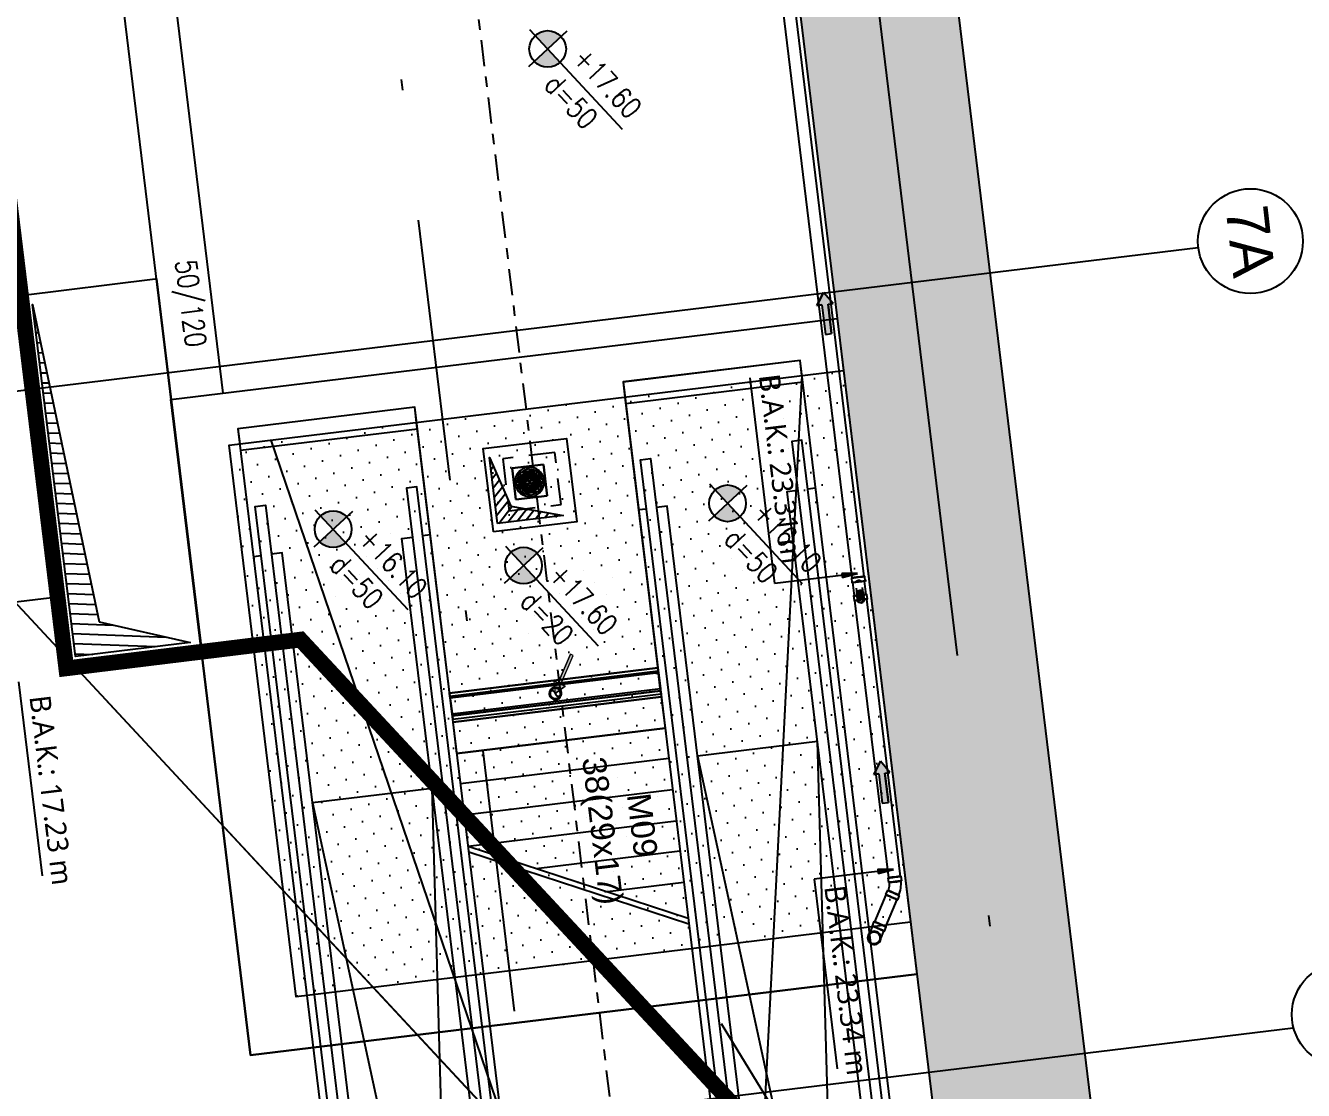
# Model space of a CAD drawing. Header units: millimetres. Extents: x 400382 to 401500, y 4543975 to 4544133.
# Drawn here: x 400473.93 to 400486.12, y 4544042.7 to 4544052.86 of the extents above; entities that cross this region are included whole.
import ezdxf
from ezdxf.enums import TextEntityAlignment as Align

# ---------------------------------------------------------------- set-up
doc = ezdxf.new("R2010")
doc.units = ezdxf.units.MM
for name, pattern in [('ACAD_ISO05W100', [33, 24, -3, 0, -3, 0, -3]), ('AKS', [3, 2.5, -0.25, 0, -0.25]), ('CENTER', [2, 1.25, -0.25, 0.25, -0.25]), ('CIZGI', [0.4, 0.25, -0.15]), ('CONTINU', [0]), ('DASHDOT2', [0.5, 0.25, -0.125, 0, -0.125]), ('HIDDEN', [0.375, 0.25, -0.125])]:
    doc.linetypes.add(name, pattern=pattern)
doc.layers.add('A-DETL-GENF', color=92, linetype='Continuous', lineweight=9)
for name, color, linetype in [('aks prota', 2, 'AKS'), ('bosluk prota', 2, 'Continuous'), ('bosluk tarama prota', 8, 'Continuous'), ('boşluk prota', 2, 'Continuous'), ('boşluk taraması prota', 252, 'Continuous'), ('caks prota', 4, 'Continuous'), ('iderzi_PROTA', 3, 'Continuous'), ('kiriş boyutu prota', 6, 'Continuous'), ('kiriş prota', 6, 'Continuous'), ('kolon tarama prota', 252, 'Continuous'), ('merdiven prota', 2, 'Continuous'), ('not çizgisi prota', 4, 'Continuous'), ('perde prota', 1, 'Continuous'), ('PRT-AL-TUNEL_EKSENI', 14, 'DASHDOT2'), ('PRT-MI-a_fit_drainage', 10, 'Continuous'), ('prt-s-taxis', 7, 'Continuous'), ('skesit prota', 7, 'Continuous'), ('st-s_level (kot)', 6, 'Continuous'), ('st-s_levelmark (kot işareti)', 4, 'Continuous'), ('st_s_ölçü', 4, 'Continuous'), ('taks prota', 7, 'Continuous'), ('TARAMA', 8, 'Continuous'), ('temel prota', 6, 'Continuous')]:
    doc.layers.add(name, color=color, linetype=linetype)
doc.styles.add('OLCU', font='romanstw.shx')
doc.styles.add('PRT-MI-a_Arial', font='Arial.ttf', dxfattribs={"height": 30})
doc.styles.add('Segoe UI Light_1', font='', dxfattribs={"height": 200})
doc.styles.add('TAKS', font='Arial Unicode.ttf')
doc.styles.add('TKIRIS', font='romanstw.shx')
doc.styles.get('Segoe UI Light_1').set_extended_font_data('Segoe UI Light')
doc.dimstyles.new('1-50', dxfattribs={"dimtxt": 10, "dimasz": 4, "dimexe": 4, "dimexo": 8, "dimgap": 4, "dimtad": 1, "dimdec": 1, "dimrnd": 0.05, "dimzin": 9, "dimdsep": 46, "dimtxsty": 'OLCU', "dimblk1": 'OBLIQUE', "dimblk2": 'OBLIQUE', "dimsah": 1, "dimcen": 2, "dimdle": 4, "dimclrd": 4, "dimclre": 4, "dimclrt": 3, "dimadec": 1, "dimazin": 0, "dimtfac": 1, "dimtdec": 1, "dimtix": 1, "dimtmove": 2, "dimatfit": 3, "dimldrblk": 'OBLIQUE', "dimfxl": 1, "dimtvp": 1, "dimtolj": 1, "dimtzin": 1, "dimarcsym": 0})

# ---------------------------------------------------------------- blocks, each defined once
blk = doc.blocks.new('Flow Direction - Flow Direction _25mm_-1035271-_17_70 m  ARA KAT')
at = {"layer": 'TARAMA'}
blk.add_hatch(color=256, dxfattribs=at).paths.add_polyline_path([(0, 0), (-117, -78), (-117, -30), (-400, -30), (-400, 30), (-117, 30), (-117, 78)], flags=0)
for p, q in [((-117, 30), (-400, 30)), ((-400, 30), (-400, -30)), ((-117, 30), (-400, 30)), ((-400, 30), (-400, -30)), ((0, 0), (-117, 78)), ((-117, 78), (-117, 30)), ((-117, 78), (0, 0)), ((-117, 30), (-117, 78)), ((-117, -78), (0, 0)), ((-117, -78), (0, 0)), ((-400, -30), (-117, -30)), ((-117, -30), (-400, -30)), ((-117, -30), (-117, -78)), ((-117, -30), (-117, -78))]:
    blk.add_line(p, q, dxfattribs=at)
blk = doc.blocks.new('Riser Direction1 - Flow Direction _25mm_ 2-2155046-_17_70 m  ARA KAT')
at = {"layer": 'A-DETL-GENF'}
blk.add_hatch(color=256, dxfattribs=at).paths.add_polyline_path([(0, 0), (118, 0), (96, -38), (355, -188), (340, -214), (81, -64), (59, -102)], flags=0)
for p, q in [((0, 0), (59, -102)), ((118, 0), (0, 0)), ((118, 0), (0, 0)), ((59, -102), (0, 0)), ((59, -102), (81, -64)), ((81, -64), (59, -102)), ((81, -64), (340, -214)), ((81, -64), (340, -214)), ((96, -38), (118, 0)), ((96, -38), (118, 0)), ((355, -188), (96, -38)), ((96, -38), (355, -188)), ((340, -214), (355, -188)), ((340, -214), (355, -188))]:
    blk.add_line(p, q, dxfattribs=at)
blk = doc.blocks.new('17.60 mekanik')
at = {"layer": 'kolon tarama prota'}
for points in [[(140391.8, 64258.3), (140381.4, 64247.3), (140384.6, 64245)], [(140621.9, 64091.2), (140611.5, 64080.2), (140614.7, 64077.9)]]:
    blk.add_hatch(color=256, dxfattribs=at).paths.add_polyline_path(points, flags=0)
for p, q in [((140398.2, 64261), (139797.1, 64697.7)), ((139790.2, 64688.1), (140391.2, 64251.5)), ((140345.2, 64194.1), (140185.4, 64310.2)), ((140391.8, 64258.3), (140345.2, 64194.1)), ((140391.8, 64258.3), (140381.4, 64247.3)), ((140384.6, 64245), (140391.8, 64258.3)), ((140396.7, 64251.4), (140399.9, 64255.8)), ((140402, 64258.8), (140398.4, 64261.4)), ((140412, 64250.7), (140401.6, 64258.2)), ((140408.8, 64249.7), (140404.7, 64252.7)), ((140381.4, 64247.3), (140384.6, 64245)), ((140390.9, 64251.1), (140394.5, 64248.5)), ((140394.9, 64249), (140405.3, 64241.4)), ((140401.2, 64247.8), (140405.3, 64244.8)), ((140404.9, 64240.9), (140408.5, 64238.3)), ((140405, 64244.5), (140406.1, 64243.7)), ((140406.2, 64243.8), (140406.8, 64243.4)), ((140406.7, 64243.3), (140407.8, 64242.4)), ((140410.2, 64249.2), (140409.1, 64250)), ((140410.7, 64248.7), (140410.1, 64249.1)), ((140411.9, 64248), (140410.7, 64248.8)), ((140416, 64248.6), (140412.4, 64251.2)), ((140631.3, 64091.6), (140415.8, 64248.2)), ((140408.8, 64238.7), (140624.4, 64082.1)), ((140111.6, 64109.7), (140094, 64085.4)), ((140094, 64085.4), (140111.6, 64109.7)), ((140135.9, 64092.1), (140111.6, 64109.7)), ((140111.6, 64109.7), (140135.9, 64092.1)), ((140111.6, 64109.7), (140111.6, 64109.7)), ((140103.3, 64096.6), (140104.9, 64095.4)), ((140104.9, 64095.4), (140103.3, 64096.6)), ((140103.3, 64096.6), (140103.3, 64096.6)), ((140105.5, 64096.2), (140103.9, 64097.4)), ((140103.9, 64097.4), (140105.5, 64096.2)), ((140103.9, 64097.4), (140103.9, 64097.4)), ((140104.9, 64095.4), (140104.9, 64095.4)), ((140105.5, 64096.2), (140105.5, 64096.2)), ((140106.9, 64093.9), (140108.6, 64092.8)), ((140108.6, 64092.8), (140106.9, 64093.9)), ((140106.9, 64093.9), (140106.9, 64093.9)), ((140109.2, 64093.6), (140107.5, 64094.7)), ((140107.5, 64094.7), (140109.2, 64093.6)), ((140107.5, 64094.7), (140107.5, 64094.7)), ((140120.1, 64096.7), (140118.9, 64095.1)), ((140118.9, 64095.1), (140120.1, 64096.7)), ((140118.9, 64095.1), (140118.9, 64095.1)), ((140119.7, 64094.5), (140120.9, 64096.1)), ((140120.9, 64096.1), (140119.7, 64094.5)), ((140119.7, 64094.5), (140119.7, 64094.5)), ((140120.1, 64096.7), (140120.1, 64096.7)), ((140120.9, 64096.1), (140120.9, 64096.1)), ((140122.7, 64100.4), (140121.6, 64098.8)), ((140121.6, 64098.8), (140122.7, 64100.4)), ((140121.6, 64098.8), (140121.6, 64098.8)), ((140122.4, 64098.2), (140123.5, 64099.8)), ((140123.5, 64099.8), (140122.4, 64098.2)), ((140122.4, 64098.2), (140122.4, 64098.2)), ((140122.7, 64100.4), (140122.7, 64100.4)), ((140123.5, 64099.8), (140123.5, 64099.8)), ((140094, 64085.4), (140118.2, 64067.8)), ((140118.2, 64067.8), (140094, 64085.4)), ((140094, 64085.4), (140094, 64085.4)), ((140108.6, 64092.8), (140108.6, 64092.8)), ((140110.1, 64083), (140108.9, 64081.4)), ((140108.9, 64081.4), (140110.1, 64083)), ((140109.2, 64093.6), (140109.2, 64093.6)), ((140109.7, 64080.8), (140110.9, 64082.4)), ((140110.9, 64082.4), (140109.7, 64080.8)), ((140110.1, 64083), (140110.1, 64083)), ((140110.6, 64091.3), (140112.2, 64090.1)), ((140112.2, 64090.1), (140110.6, 64091.3)), ((140110.6, 64091.3), (140110.6, 64091.3)), ((140110.9, 64082.4), (140110.9, 64082.4)), ((140112.8, 64090.9), (140111.2, 64092.1)), ((140111.2, 64092.1), (140112.8, 64090.9)), ((140111.2, 64092.1), (140111.2, 64092.1)), ((140112.8, 64086.7), (140111.6, 64085)), ((140111.6, 64085), (140112.8, 64086.7)), ((140111.6, 64085), (140111.6, 64085)), ((140112.2, 64090.1), (140112.2, 64090.1)), ((140112.4, 64084.4), (140113.6, 64086.1)), ((140113.6, 64086.1), (140112.4, 64084.4)), ((140112.4, 64084.4), (140112.4, 64084.4)), ((140112.8, 64090.9), (140112.8, 64090.9)), ((140112.8, 64086.7), (140112.8, 64086.7)), ((140113.6, 64086.1), (140113.6, 64086.1)), ((140117.4, 64093.1), (140116.2, 64091.4)), ((140116.2, 64091.4), (140117.4, 64093.1)), ((140116.2, 64091.4), (140116.2, 64091.4)), ((140117, 64086.6), (140118.6, 64085.4)), ((140118.6, 64085.4), (140117, 64086.6)), ((140117, 64086.6), (140117, 64086.6)), ((140117.1, 64090.9), (140118.2, 64092.5)), ((140118.2, 64092.5), (140117.1, 64090.9)), ((140117.1, 64090.9), (140117.1, 64090.9)), ((140117.4, 64093.1), (140117.4, 64093.1)), ((140119.2, 64086.2), (140117.6, 64087.4)), ((140117.6, 64087.4), (140119.2, 64086.2)), ((140117.6, 64087.4), (140117.6, 64087.4)), ((140118.2, 64092.5), (140118.2, 64092.5)), ((140118.2, 64067.8), (140135.9, 64092.1)), ((140135.9, 64092.1), (140118.2, 64067.8)), ((140118.6, 64085.4), (140118.6, 64085.4)), ((140119.2, 64086.2), (140119.2, 64086.2)), ((140120.7, 64084), (140122.3, 64082.8)), ((140122.3, 64082.8), (140120.7, 64084)), ((140120.7, 64084), (140120.7, 64084)), ((140122.9, 64083.6), (140121.3, 64084.8)), ((140121.3, 64084.8), (140122.9, 64083.6)), ((140121.3, 64084.8), (140121.3, 64084.8)), ((140122.3, 64082.8), (140122.3, 64082.8)), ((140122.9, 64083.6), (140122.9, 64083.6)), ((140126.5, 64080.9), (140124.9, 64082.1)), ((140124.9, 64082.1), (140126.5, 64080.9)), ((140124.9, 64082.1), (140124.9, 64082.1)), ((140135.9, 64092.1), (140135.9, 64092.1)), ((140621.9, 64091.2), (140577.1, 64029.5)), ((140621.9, 64091.2), (140611.5, 64080.2)), ((140614.7, 64077.9), (140621.9, 64091.2)), ((140624.1, 64081.7), (140627.7, 64079.1)), ((140635.2, 64089.4), (140631.6, 64092)), ((140107.5, 64079.4), (140106.3, 64077.7)), ((140106.3, 64077.7), (140107.5, 64079.4)), ((140106.3, 64077.7), (140106.3, 64077.7)), ((140107.1, 64077.1), (140108.3, 64078.8)), ((140108.3, 64078.8), (140107.1, 64077.1)), ((140107.1, 64077.1), (140107.1, 64077.1)), ((140107.5, 64079.4), (140107.5, 64079.4)), ((140108.3, 64078.8), (140108.3, 64078.8)), ((140108.9, 64081.4), (140108.9, 64081.4)), ((140109.7, 64080.8), (140109.7, 64080.8)), ((140124.3, 64081.3), (140125.9, 64080.1)), ((140125.9, 64080.1), (140124.3, 64081.3)), ((140124.3, 64081.3), (140124.3, 64081.3)), ((140125.9, 64080.1), (140125.9, 64080.1)), ((140126.5, 64080.9), (140126.5, 64080.9)), ((140611.5, 64080.2), (140614.7, 64077.9)), ((140632.4, 64073.3), (140634.2, 64069.2)), ((140634.6, 64069.4), (140646, 64043.9)), ((140645.8, 64074.4), (140644, 64078.5)), ((140656.8, 64048.7), (140645.4, 64074.2)), ((140118.2, 64067.8), (140118.2, 64067.8)), ((140328, 64057.6), (140210.4, 63895.8)), ((140210.4, 63895.8), (140328, 64057.6)), ((140328, 64057.6), (140328, 64057.6)), ((140328, 64057.6), (140330.4, 64055.8)), ((140330.4, 64055.8), (140328, 64057.6)), ((140212.8, 63894), (140330.4, 64055.8)), ((140212.8, 63894), (140330.4, 64055.8)), ((140212.8, 63894), (140330.4, 64055.8)), ((140212.8, 63894), (140330.4, 64055.8)), ((140214.1, 63893.1), (140331.6, 64054.9)), ((140214.1, 63893.1), (140331.6, 64054.9)), ((140226.6, 63884), (140344.2, 64045.8)), ((140226.6, 63884), (140344.2, 64045.8)), ((140330.4, 64055.8), (140330.4, 64055.8)), ((140330.4, 64055.8), (140331.6, 64054.9)), ((140345.8, 64044.6), (140330.4, 64055.8)), ((140330.4, 64055.8), (140330.4, 64055.8)), ((140331.6, 64054.9), (140331.6, 64054.9)), ((140331.6, 64054.9), (140344.2, 64045.8)), ((140344.2, 64045.8), (140344.2, 64045.8)), ((140344.2, 64045.8), (140345.8, 64044.6)), ((140659, 64044.8), (140657.2, 64048.9)), ((140345.8, 64044.6), (140228.2, 63882.8)), ((140228.2, 63882.8), (140345.8, 64044.6)), ((140228.2, 63882.8), (140345.8, 64044.6)), ((140228.2, 63882.8), (140345.8, 64044.6)), ((140230.6, 63881.1), (140348.2, 64042.9)), ((140230.6, 63881.1), (140348.2, 64042.9)), ((140345.8, 64044.6), (140345.8, 64044.6)), ((140345.8, 64044.6), (140348.2, 64042.9)), ((140348.2, 64042.9), (140345.8, 64044.6)), ((140345.8, 64044.6), (140345.8, 64044.6)), ((140348.2, 64042.9), (140348.2, 64042.9)), ((140645.5, 64043.7), (140647.4, 64039.6)), ((140577.1, 64029.5), (140724.7, 63922.3)), ((140210.4, 63895.8), (140212.8, 63894)), ((140212.8, 63894), (140210.4, 63895.8)), ((140210.4, 63895.8), (140210.4, 63895.8)), ((140212.8, 63894), (140212.8, 63894)), ((140212.8, 63894), (140228.2, 63882.8)), ((140214.1, 63893.1), (140212.8, 63894)), ((140212.8, 63894), (140212.8, 63894)), ((140226.6, 63884), (140214.1, 63893.1)), ((140214.1, 63893.1), (140214.1, 63893.1)), ((140228.2, 63882.8), (140226.6, 63884)), ((140226.6, 63884), (140226.6, 63884)), ((140228.2, 63882.8), (140228.2, 63882.8)), ((140228.2, 63882.8), (140230.6, 63881.1)), ((140230.6, 63881.1), (140228.2, 63882.8)), ((140228.2, 63882.8), (140228.2, 63882.8)), ((140230.6, 63881.1), (140230.6, 63881.1)), ((139922.5, 63602.1), (140073.5, 63492.4))]:
    blk.add_line(p, q, dxfattribs=at)
at = {"layer": 'kolon tarama prota', "flags": 128}
for points in [[(140410.1, 64241.3), (140409.7, 64241.6), (140408.6, 64242.4), (140408.1, 64242.8)], [(140410.1, 64241.3), (140409, 64242.7), (140408.9, 64244.3), (140409.4, 64245.5)], [(140409.4, 64245.5), (140410.7, 64246.6), (140412.4, 64246.7), (140413.6, 64246.2)], [(140414.3, 64242), (140413, 64241), (140411.3, 64240.8), (140410.1, 64241.3)], [(140411.6, 64247.7), (140412.9, 64246.7), (140413.6, 64246.2), (140413.6, 64246.2)], [(140413.6, 64246.2), (140414.6, 64244.9), (140414.8, 64243.2), (140414.3, 64242)], [(140639.8, 64084.1), (140636.3, 64087.7), (140634.8, 64088.9)], [(140643.4, 64078.2), (140640.9, 64082.6), (140639.8, 64084.1)], [(140628.1, 64079.6), (140630.8, 64077), (140630.9, 64076.9)], [(140630.9, 64076.9), (140632.9, 64073.7), (140633, 64073.6)], [(140652, 64030.9), (140651.8, 64031.3), (140651.2, 64032.6), (140650.3, 64034.6), (140649.2, 64037), (140648, 64039.8), (140648, 64039.9)], [(140652, 64030.9), (140651.5, 64033.2), (140651.9, 64035.5), (140653.2, 64037.4), (140654.9, 64038.5)], [(140654.9, 64038.5), (140657.1, 64039), (140659.4, 64038.5), (140661.3, 64037.2), (140662.4, 64035.6)], [(140658.4, 64044.6), (140659.6, 64041.8), (140660.7, 64039.3), (140661.6, 64037.3), (140662.2, 64036), (140662.4, 64035.6), (140662.4, 64035.6)], [(140662.4, 64035.6), (140662.9, 64033.3), (140662.4, 64031), (140661.1, 64029.1), (140659.5, 64028)], [(140659.5, 64028), (140657.2, 64027.5), (140655, 64028), (140653.1, 64029.3), (140652, 64030.9)]]:
    blk.add_lwpolyline(points, dxfattribs=at)
at = {"layer": 'kolon tarama prota'}
for centre, radius, start, end in [((140411.8, 64243.8), 3.43, 144, 324), ((140411.8, 64243.8), 3.43, 144, 324), ((140411.8, 64243.8), 3.02, 144, 324), ((140411.8, 64243.8), 3.43, 324, 144), ((140411.8, 64243.8), 3.43, 324, 144), ((140411.8, 64243.8), 3.02, 324, 144), ((140114.9, 64088.8), 14, 146.0467, 231.9533), ((140114.9, 64088.8), 14, 146.0467, 231.9533), ((140114.9, 64088.8), 12, 146.388, 231.612), ((140114.9, 64088.8), 12, 146.388, 231.612), ((140114.9, 64088.8), 14, 56.0467, 141.9533), ((140114.9, 64088.8), 14, 56.0467, 141.9533), ((140114.9, 64088.8), 10, 54, 234), ((140114.9, 64088.8), 10, 54, 234), ((140114.9, 64088.8), 9.5, 147.017, 230.983), ((140114.9, 64088.8), 9.5, 147.017, 230.983), ((140114.9, 64088.8), 12, 56.388, 141.612), ((140114.9, 64088.8), 12, 56.388, 141.612), ((140114.9, 64088.8), 9, 54, 234), ((140114.9, 64088.8), 9, 54, 234), ((140114.9, 64088.8), 9.5, 57.017, 140.983), ((140114.9, 64088.8), 9.5, 57.017, 140.983), ((140114.9, 64088.8), 10, 234, 54), ((140114.9, 64088.8), 10, 234, 54), ((140114.9, 64088.8), 7.5, 57.8226, 140.1774), ((140114.9, 64088.8), 7.5, 57.8226, 140.1774), ((140114.9, 64088.8), 9, 234, 54), ((140114.9, 64088.8), 9, 234, 54), ((140114.9, 64088.8), 5, 54, 234), ((140114.9, 64088.8), 5, 54, 234), ((140114.9, 64088.8), 5.9, 324, 144), ((140114.9, 64088.8), 5, 59.7392, 138.2608), ((140114.9, 64088.8), 5, 59.7392, 138.2608), ((140114.9, 64088.8), 7.5, 327.8226, 50.1774), ((140114.9, 64088.8), 7.5, 327.8226, 50.1774), ((140114.9, 64088.8), 9.5, 327.017, 50.983), ((140114.9, 64088.8), 9.5, 327.017, 50.983), ((140114.9, 64088.8), 12, 326.388, 51.612), ((140114.9, 64088.8), 12, 326.388, 51.612), ((140114.9, 64088.8), 14, 326.0467, 51.9533), ((140114.9, 64088.8), 14, 326.0467, 51.9533), ((140114.9, 64088.8), 7.5, 147.8226, 230.1774), ((140114.9, 64088.8), 7.5, 147.8226, 230.1774), ((140114.9, 64088.8), 5.9, 144, 324), ((140114.9, 64088.8), 9.5, 237.017, 320.983), ((140114.9, 64088.8), 9.5, 237.017, 320.983), ((140114.9, 64088.8), 5, 149.7392, 228.2608), ((140114.9, 64088.8), 5, 149.7392, 228.2608), ((140113.2, 64086.4), 2.95, 54, 234), ((140114.9, 64088.8), 7.5, 237.8226, 320.1774), ((140114.9, 64088.8), 7.5, 237.8226, 320.1774), ((140114.9, 64088.8), 3, 153.5941, 224.4059), ((140114.9, 64088.8), 3, 153.5941, 224.4059), ((140114.9, 64088.8), 5, 234, 54), ((140114.9, 64088.8), 5, 234, 54), ((140114.9, 64088.8), 5, 239.7392, 318.2608), ((140114.9, 64088.8), 5, 239.7392, 318.2608), ((140114.9, 64088.8), 3, 63.5941, 134.4059), ((140114.9, 64088.8), 3, 63.5941, 134.4059), ((140114.9, 64088.8), 3, 243.5941, 314.4059), ((140114.9, 64088.8), 3, 243.5941, 314.4059), ((140116.6, 64091.1), 2.95, 234, 54), ((140114.9, 64088.8), 3, 333.5941, 44.4059), ((140114.9, 64088.8), 3, 333.5941, 44.4059), ((140114.9, 64088.8), 5, 329.7392, 48.2608), ((140114.9, 64088.8), 5, 329.7392, 48.2608), ((140114.9, 64088.8), 14, 236.0467, 321.9533), ((140114.9, 64088.8), 14, 236.0467, 321.9533), ((140114.9, 64088.8), 12, 236.388, 321.612), ((140114.9, 64088.8), 12, 236.388, 321.612), ((140657.2, 64033.2), 6.38, 114, 294), ((140657.2, 64033.2), 6.38, 114, 294), ((140657.2, 64033.2), 5.9, 144, 324), ((140657.2, 64033.2), 5.72, 114, 294), ((140657.2, 64033.2), 5.9, 324, 144), ((140657.2, 64033.2), 6.38, 294, 114), ((140657.2, 64033.2), 6.38, 294, 114), ((140657.2, 64033.2), 5.71, 294, 114), ((140279.3, 63969.3), 5.9, 144, 324), ((140279.3, 63969.3), 5, 54, 234), ((140279.3, 63969.3), 5, 54, 234), ((140279.3, 63969.3), 5.9, 324, 144), ((140279.3, 63969.3), 5, 234, 54), ((140279.3, 63969.3), 5, 234, 54), ((140281, 63971.7), 2.95, 234, 54), ((140277.6, 63966.9), 2.95, 54, 234)]:
    blk.add_arc(centre, radius, start, end, dxfattribs=at)
for centre, major_axis, ratio, start_param, end_param in [((140394.7, 64256.2), (3.75, 5.16), 0.01, 1.570796, 4.712389), ((140394.7, 64256.2), (3.47, 4.77), 0.01, 1.570796, 3.141593), ((140394.7, 64256.2), (3.47, 4.77), 0.01, 3.141593, 4.712389), ((140398.3, 64253.6), (3.75, 5.16), 0.01, 1.570796, 4.712389), ((140394.7, 64256.2), (3.75, 5.16), 0.01, 4.712389, 7.853982), ((140394.7, 64256.2), (3.47, 4.77), 0.01, 0, 1.570796), ((140394.7, 64256.2), (3.47, 4.77), 0.01, 4.712389, 6.283185), ((140398.3, 64253.6), (3.36, 4.62), 0.01, 1.570796, 4.712389), ((140399.1, 64253.1), (1.77, 2.44), 0.714142, 1.570796, 2.678638), ((140399.1, 64253.1), (1.77, 2.44), 0.714142, 0.462955, 1.570796), ((140398.3, 64253.6), (3.75, 5.16), 0.01, 4.712389, 7.853982), ((140398.3, 64253.6), (3.36, 4.62), 0.01, 4.712389, 7.853982), ((140407.1, 64247.3), (2.02, 2.78), 0.714142, 1.570796, 4.712389), ((140407.1, 64247.3), (1.77, 2.44), 0.714142, 1.570796, 4.712389), ((140408.7, 64246.1), (3.75, 5.16), 0.01, 1.570796, 4.712389), ((140408.1, 64246.5), (2.02, 2.78), 0.714142, 1.570796, 4.712389), ((140407.1, 64247.3), (2.02, 2.78), 0.714142, 4.712389, 7.853982), ((140408.1, 64246.5), (1.94, 2.67), 0.676553, 1.570796, 3.141593), ((140407.1, 64247.3), (1.77, 2.44), 0.714142, 4.712389, 7.853982), ((140408.7, 64246.1), (3.36, 4.62), 0.01, 1.570796, 4.712389), ((140408.7, 64246), (1.94, 2.67), 0.676553, 1.570796, 3.141593), ((140408.7, 64246), (2.02, 2.78), 0.677064, 1.570796, 4.712389), ((140408.1, 64246.5), (2.02, 2.78), 0.714142, 4.712389, 7.853982), ((140408.1, 64246.5), (1.94, 2.67), 0.676553, 3.141593, 4.712389), ((140408.1, 64246.5), (1.94, 2.67), 0.676553, 0, 1.570796), ((140408.7, 64246), (2.02, 2.78), 0.677064, 4.712389, 7.853982), ((140409.9, 64245.2), (2.02, 2.78), 0.677064, 1.570796, 4.712389), ((140408.7, 64246), (1.94, 2.67), 0.676553, 3.141593, 4.712389), ((140408.7, 64246), (1.94, 2.67), 0.676553, 0, 1.570796), ((140409.9, 64245.2), (1.77, 2.44), 0.677064, 1.570796, 4.712389), ((140409.9, 64245.2), (2.02, 2.78), 0.677064, 4.712389, 7.853982), ((140409.9, 64245.2), (1.77, 2.44), 0.677064, 4.712389, 7.853982), ((140412.3, 64243.5), (3.75, 5.16), 0.01, 1.570796, 4.712389), ((140408.7, 64246.1), (3.75, 5.16), 0.01, 4.712389, 7.853982), ((140408.7, 64246.1), (3.36, 4.62), 0.01, 4.712389, 7.853982), ((140412.3, 64243.5), (3.47, 4.77), 0.01, 1.570796, 3.141593), ((140412.3, 64243.5), (3.47, 4.77), 0.01, 3.141593, 4.712389), ((140408.1, 64246.5), (1.94, 2.67), 0.676553, 4.712389, 6.283185), ((140408.7, 64246), (1.94, 2.67), 0.676553, 4.712389, 6.283185), ((140412.3, 64243.5), (3.75, 5.16), 0.01, 4.712389, 7.853982), ((140412.3, 64243.5), (3.47, 4.77), 0.01, 0, 1.570796), ((140412.3, 64243.5), (3.47, 4.77), 0.01, 4.712389, 6.283185), ((140627.8, 64086.8), (3.75, 5.16), 0.01, 3.138913, 6.280506), ((140627.8, 64086.8), (3.75, 5.16), 0.01, 6.280506, 9.422099), ((140627.8, 64086.8), (3.47, 4.77), 0.01, 1.570796, 3.141593), ((140627.8, 64086.8), (3.47, 4.77), 0.01, 3.141593, 4.712389), ((140631.4, 64084.2), (3.75, 5.16), 0.01, 6.280506, 9.422099), ((140631.4, 64084.2), (3.75, 5.16), 0.01, 3.138913, 6.280506), ((140627.8, 64086.8), (3.47, 4.77), 0.01, 0, 1.570796), ((140627.8, 64086.8), (3.47, 4.77), 0.01, 4.712389, 6.283185), ((140631.4, 64084.2), (3.36, 4.62), 0.01, 6.280506, 9.422099), ((140631.4, 64084.2), (3.36, 4.62), 0.01, 3.138913, 6.280506), ((140638.2, 64075.9), (5.82, 2.59), 0.01, 3.144272, 6.285865), ((140638.2, 64075.9), (5.82, 2.59), 0.01, 0.002679, 3.144272), ((140638.2, 64075.9), (5.22, 2.32), 0.01, 0.002679, 3.144272), ((140638.2, 64075.9), (5.22, 2.32), 0.01, 3.144272, 6.285865), ((140640, 64071.8), (5.82, 2.59), 0.01, 0.002679, 3.144272), ((140640, 64071.8), (5.82, 2.59), 0.01, 3.144272, 6.285865), ((140640, 64071.8), (5.39, 2.4), 0.01, 1.570796, 3.141593), ((140640, 64071.8), (5.39, 2.4), 0.01, 3.141593, 4.712389), ((140640, 64071.8), (5.39, 2.4), 0.01, 0, 1.570796), ((140640, 64071.8), (5.39, 2.4), 0.01, 4.712389, 6.283185), ((140651.4, 64046.3), (-5.82, -2.59), 0.01, 4.712389, 7.853982), ((140651.4, 64046.3), (5.39, 2.4), 0.01, 1.570796, 3.141593), ((140651.4, 64046.3), (5.39, 2.4), 0.01, 3.141593, 4.712389), ((140651.4, 64046.3), (5.82, 2.59), 0.01, 4.712389, 7.853982), ((140651.4, 64046.3), (5.39, 2.4), 0.01, 0, 1.570796), ((140651.4, 64046.3), (5.39, 2.4), 0.01, 4.712389, 6.283185), ((140653.2, 64042.2), (-5.82, -2.59), 0.01, 4.712389, 7.853982), ((140653.2, 64042.2), (-5.22, -2.32), 0.01, 4.712389, 7.853982), ((140653.2, 64042.2), (-5.82, -2.59), 0.01, 1.570796, 4.712389), ((140653.2, 64042.2), (5.22, 2.32), 0.01, 4.712389, 7.853982)]:
    blk.add_ellipse(centre, major_axis=major_axis, ratio=ratio, start_param=start_param, end_param=end_param, dxfattribs=at)
at = {"layer": 'kolon tarama prota', "xscale": 0.09999999999999999, "yscale": 0.09999999999999999, "zscale": 0.09999999999999999, "rotation": 143.9999999999989}
for name, p in [('Flow Direction - Flow Direction _25mm_-1035271-_17_70 m  ARA KAT', (140173.3, 64417.1)), ('Flow Direction - Flow Direction _25mm_-1035271-_17_70 m  ARA KAT', (140537.8, 64152.2)), ('Riser Direction1 - Flow Direction _25mm_ 2-2155046-_17_70 m  ARA KAT', (140279.3, 63969.3))]:
    blk.add_blockref(name, p, dxfattribs=at)
at = {"layer": 'kolon tarama prota', "char_height": 20, "attachment_point": 1, "rotation": 324, "line_spacing_factor": 1.142579, "style": 'Segoe UI Light_1'}
for s, insert, width in [('B.A.K.: 23.31 m', (140201, 64334.2), 207.627), ('B.A.K.: 23.34 m', (140600.7, 64047.7), 213.66), ('B.A.K.: 17.23 m', (139951.7, 63616.2), 207.124)]:
    blk.add_mtext(s, dxfattribs=dict(at, insert=insert, width=width))
blk = doc.blocks.new('yürüyen mer 2')
at = {"color": 253}
blk.add_lwpolyline([(52651, 3429.1), (52651, 3599.1)], dxfattribs=at)
at = {"layer": 'st_s_ölçü', "color": 252, "ltscale": 0.1}
blk.add_line((53451.2, 3599.1), (53451.2, 3429.1), dxfattribs=at)
for points in [[(52651, 3599.1), (53472.2, 3599.1), (53472.2, 3429.1), (52651, 3429.1)], [(53349.5, 3599.1), (53349.5, 3591.6)], [(52651, 3591.6), (53396.5, 3591.6), (53396.5, 3581.8), (52651, 3581.8)], [(52651, 3571.6), (53349.5, 3571.6), (53349.5, 3581.8)], [(52651, 3529.1), (53109.3, 3571.6), (53109.3, 3456.6), (52651, 3499.1)], [(52651, 3456.6), (53349.5, 3456.6), (53349.5, 3446.3)], [(52651, 3436.6), (53396.5, 3436.6), (53396.5, 3446.3), (52651, 3446.3)], [(53349.5, 3429.1), (53349.5, 3436.6)]]:
    blk.add_lwpolyline(points, dxfattribs=at)
blk = doc.blocks.new('_Oblique')
at = {"layer": 'st_s_ölçü', "lineweight": -2}
blk.add_line((-0.5, -0.5), (0.5, 0.5), dxfattribs=at)
blk = doc.blocks.new('PLAN_KOT')
at = {"layer": 'st-s_levelmark (kot işareti)'}
h = blk.add_hatch(color=256, dxfattribs=at)
h.paths.add_polyline_path([(0, 17.5, 0.414214), (-17.5, 0), (0, 0)])
h.paths.add_polyline_path([(17.5, 0), (0, 0), (0, -17.5, 0.414214)])
for p, q in [((0, 25), (0, -25)), ((105, 0), (-25, 0))]:
    blk.add_line(p, q, dxfattribs=at)
blk.add_circle((0, 0), 17.5, dxfattribs=at)
at = {"layer": 'st-s_level (kot)', "color": 6, "style": 'OLCU', "width": 0.8}
for tag, p in [('KOT', (22.7, 9.8)), ('DÖŞEME_KALINLIĞI', (22.7, -27.6))]:
    blk.add_attdef(tag, p, '', height=20, dxfattribs=at)
blk = doc.blocks.new('Stair_Anotation')
at = {"color": 0, "style": 'PRT-MI-a_Arial'}
blk.add_attdef('M.ADI', text='', height=0.2, dxfattribs=at).set_placement((0, 0), align=Align.BOTTOM_CENTER)
blk.add_attdef('BAS.SAYI-(EN-RIHT)', text='', height=0.2, dxfattribs=at).set_placement((0, -0.08), align=Align.TOP_CENTER)
blk = doc.blocks.new('YER SUZGECI_20x20')
at = {"color": 2}
blk.add_lwpolyline([(-20, 0), (0, 0), (0, 20), (-20, 20)], close=True, dxfattribs=at)
for points in [[(0, 20), (-20, 0)], [(-20, 20), (0, 0)]]:
    blk.add_lwpolyline(points, dxfattribs=at)
blk.add_circle((-10, 10), 7, dxfattribs=at)

msp = doc.modelspace()

# ---------------------------------------------------------------- hatches: boundary and pattern name
at = {"layer": 'bosluk tarama prota'}
h = msp.add_hatch(dxfattribs=at)
h.set_pattern_fill('ANSI31', color=256, scale=0.5, angle=211.924)
h.set_pattern_definition([(51.924, (400508.59094, 4544054.97449), (-0.04919958, 0.03854414), [])])
h.paths.add_polyline_path([(400478.433, 4544048.111), (400478.357, 4544048.74), (400478.56, 4544048.275), (400479.058, 4544048.187)])
at = {"layer": 'boşluk taraması prota', "ltscale": 2}
h = msp.add_hatch(dxfattribs=at)
h.set_pattern_fill('ANSI31', color=256, scale=0.03, angle=-47.076, style=0)
h.set_pattern_definition([(357.923994, (399689.92173, 4544231.9993), (0.003450452, 0.095187483), [])])
h.paths.add_polyline_path([(400474.633, 4544047.172), (400475.5, 4544046.977), (400474.407, 4544046.842), (400473.999, 4544050.2)])
at = {"layer": 'kolon tarama prota'}
h = msp.add_hatch(color=256, dxfattribs=at)
h.dxf.hatch_style = 1
h.paths.add_polyline_path([(400485.118, 4544034.122), (400477.132, 4544099.89), (400434.743, 4544094.743), (400434.924, 4544093.254), (400475.823, 4544098.22), (400483.38, 4544035.99)])
h = msp.add_hatch(dxfattribs=at)
h.set_pattern_fill('DOTS', color=2, scale=0.1, angle=-47.076)
h.set_pattern_definition([(312.923994, (398997.36488, 4544993.93019), (0.170302485, 0.049990168), [0, -0.15875])])
h.paths.add_polyline_path([(400481.731, 4544049.57), (400482.37, 4544044.308), (400476.513, 4544043.597), (400475.874, 4544048.858)])

# ---------------------------------------------------------------- linework, layer by layer
at = {"layer": 'aks prota', "ltscale": 10}
for p, q in [((400524.76, 4543992.599), (400411.764, 4544114.095)), ((400490.074, 4543987.091), (400475.978, 4544103.171)), ((400512.214, 4544006.089), (400428.167, 4544096.459)), ((400438.755, 4544045.114), (400485.114, 4544050.744)), ((400438.755, 4544045.114), (400485.114, 4544050.744)), ((400439.659, 4544037.669), (400486.019, 4544043.299)), ((400439.659, 4544037.669), (400486.019, 4544043.299))]:
    msp.add_line(p, q, dxfattribs=at)
at = {"layer": 'bosluk prota'}
msp.add_lwpolyline([(400478.433, 4544048.111), (400478.357, 4544048.74), (400478.56, 4544048.275), (400479.058, 4544048.187)], close=True, dxfattribs=at)
at = {"layer": 'boşluk prota', "ltscale": 0.05}
msp.add_lwpolyline([(400474.633, 4544047.172), (400475.5, 4544046.977), (400474.407, 4544046.842), (400473.999, 4544050.2)], close=True, dxfattribs=at)
at = {"layer": 'caks prota', "ltscale": 0.05}
for centre in [(400485.611, 4544050.804), (400485.611, 4544050.804), (400486.507, 4544043.427), (400486.507, 4544043.427)]:
    msp.add_circle(centre, 0.5, dxfattribs=at)
at = {"layer": 'iderzi_PROTA', "linetype": 'ACAD_ISO05W100', "lineweight": 30, "ltscale": 2}
msp.add_lwpolyline([(400475.61, 4544046.888), (400476.077, 4544043.04), (400482.431, 4544043.812)], dxfattribs=at)
at = {"layer": 'kiriş prota'}
for points in [[(400475.179, 4544050.445), (400475.611, 4544046.888), (400474.32, 4544046.731), (400473.888, 4544050.287), (400475.169, 4544050.443)], [(400479.647, 4544049.317), (400479.994, 4544046.457), (400478.009, 4544046.215), (400477.661, 4544049.075)]]:
    msp.add_lwpolyline(points, dxfattribs=at)
at = {"layer": 'merdiven prota', "linetype": 'HIDDEN', "ltscale": 10}
for p, q in [((400478.009, 4544046.215), (400479.994, 4544046.457)), ((400478.045, 4544045.918), (400480.03, 4544046.159)), ((400478.08, 4544045.63), (400480.065, 4544045.871)), ((400478.116, 4544045.332), (400480.101, 4544045.573)), ((400478.152, 4544045.034), (400480.137, 4544045.275)), ((400478.802, 4544044.821), (400480.172, 4544044.987)), ((400479.454, 4544044.598), (400480.209, 4544044.69))]:
    msp.add_line(p, q, dxfattribs=at)
for points in [[(400481.334, 4544049.521), (400481.317, 4544049.665), (400479.629, 4544049.46), (400479.647, 4544049.317)], [(400477.661, 4544049.075), (400477.644, 4544049.219), (400475.956, 4544049.014), (400475.974, 4544048.871)], [(400478.152, 4544045.034), (400480.25, 4544044.346)], [(400478.159, 4544044.979), (400480.257, 4544044.292)]]:
    msp.add_lwpolyline(points, dxfattribs=at)
at = {"layer": 'merdiven prota', "color": 4}
for points in [[(400481.334, 4544049.521), (400480.917, 4544041.344)], [(400476.271, 4544048.907), (400478.932, 4544041.103)]]:
    msp.add_lwpolyline(points, dxfattribs=at)
at = {"layer": 'perde prota'}
msp.add_lwpolyline([(400485.118, 4544034.122), (400477.132, 4544099.89), (400434.744, 4544094.743), (400434.925, 4544093.254), (400475.823, 4544098.22), (400483.38, 4544035.99)], close=True, dxfattribs=at)
at = {"layer": 'PRT-AL-TUNEL_EKSENI', "ltscale": 10}
msp.add_line((400484.743, 4543992.832), (400471.41, 4544102.627), dxfattribs=at)
at = {"layer": 'PRT-MI-a_fit_drainage', "color": 2, "linetype": 'CIZGI'}
msp.add_lwpolyline([(400479.038, 4544048.292), (400478.978, 4544048.788), (400478.482, 4544048.728), (400478.542, 4544048.232)], close=True, dxfattribs=at)
at = {"layer": 'skesit prota', "linetype": 'CENTER', "ltscale": 0.2}
msp.add_lwpolyline([(400471.977, 4544104.59), (400486.286, 4543986.758)], dxfattribs=at)
at = {"layer": 'st_s_ölçü', "color": 3, "linetype": 'CIZGI', "lineweight": 30, "ltscale": 50, "const_width": 0.15}
msp.add_lwpolyline([(400482.868, 4544040.213), (400476.553, 4544047.003), (400474.32, 4544046.729), (400473.888, 4544050.288), (400473.888, 4544050.288), (400473.755, 4544051.38), (400472.564, 4544051.236), (400470.878, 4544065.114), (400464.029, 4544064.282), (400463.737, 4544066.684), (400462.546, 4544066.539), (400463.071, 4544062.215), (400457.413, 4544061.528), (400456.212, 4544071.41), (400461.871, 4544072.097), (400461.254, 4544077.161), (400448.748, 4544075.642), (400446.439, 4544094.653)], dxfattribs=at)
at = {"layer": 'temel prota'}
for points in [[(400474.691, 4544054.452), (400475.35, 4544049.029)], [(400475.188, 4544054.512), (400475.814, 4544049.355)]]:
    msp.add_lwpolyline(points, dxfattribs=at)
at = {"layer": 'temel prota', "linetype": 'HIDDEN', "ltscale": 10}
msp.add_lwpolyline([(400473.755, 4544051.379), (400474.237, 4544047.409), (400470.465, 4544046.951), (400469.983, 4544050.921), (400471.968, 4544051.162)], dxfattribs=at)
at = {"layer": 'temel prota', "color": 5}
for points in [[(400481.671, 4544050.066), (400482.431, 4544043.812), (400476.077, 4544043.04), (400475.318, 4544049.295)], [(400481.731, 4544049.57), (400482.37, 4544044.308), (400476.513, 4544043.597), (400475.874, 4544048.858)], [(400479.994, 4544046.457), (400480.03, 4544046.159), (400478.045, 4544045.918), (400478.009, 4544046.215)]]:
    msp.add_lwpolyline(points, close=True, dxfattribs=at)
at = {"layer": 'temel prota'}
msp.add_lwpolyline([(400478.393, 4544048.031), (400478.296, 4544048.825), (400479.09, 4544048.922), (400479.187, 4544048.127)], close=True, dxfattribs=at)

# ---------------------------------------------------------------- block references
at = {"layer": 'merdiven prota', "xscale": 0.01, "yscale": 0.01, "zscale": 0.01, "rotation": 312.9239939574316}
msp.add_blockref('17.60 mekanik', (399055.222, 4544638.047), dxfattribs=at)
at = {"layer": 'merdiven prota', "linetype": 'HIDDEN', "ltscale": 10, "xscale": -0.009999999999999997, "yscale": 0.01, "zscale": 0.01, "rotation": 276.9239939574479}
msp.add_blockref('yürüyen mer 2', (400506.378, 4543514.059), dxfattribs=at)
at = {"layer": 'PRT-MI-a_fit_drainage', "color": 2, "xscale": 0.01, "yscale": 0.01, "zscale": 0.01, "rotation": 96.92399395743851}
msp.add_blockref('YER SUZGECI_20x20', (400478.825, 4544048.618), dxfattribs=at)
at = {"layer": 'prt-s-taxis'}
ref = msp.add_blockref('Stair_Anotation', (400479.636, 4544045.203), dxfattribs=dict(at, xscale=-1.125, yscale=1.125, zscale=1.125, rotation=276.9239939227973))
ref.add_attrib('M.ADI', 'M09', dxfattribs={"layer": '0', "color": 0, "height": 0.225, "rotation": 276.924, "style": 'PRT-MI-a_Arial'}).set_placement((400479.635, 4544045.212), align=Align.BOTTOM_CENTER)
ref.add_attrib('BAS.SAYI-(EN-RIHT)', '38(29x17)', dxfattribs={"layer": '0', "color": 0, "height": 0.225, "rotation": 276.924, "style": 'PRT-MI-a_Arial'}).set_placement((400479.547, 4544045.194), align=Align.TOP_CENTER)
at = {"layer": 'st-s_level (kot)', "linetype": 'CONTINU', "ltscale": 0.1, "xscale": 0.01, "yscale": 0.01, "zscale": 0.01, "rotation": 312.9239939574316}
for p, values in [((400478.91, 4544052.637), {'KOT': '+17.60', 'DÖŞEME_KALINLIĞI': 'd=50'}), ((400480.626, 4544048.303), {'KOT': '+16.10', 'DÖŞEME_KALINLIĞI': 'd=50'}), ((400476.865, 4544048.056), {'KOT': '+16.10', 'DÖŞEME_KALINLIĞI': 'd=50'}), ((400478.68, 4544047.709), {'KOT': '+17.60', 'DÖŞEME_KALINLIĞI': 'd=20'})]:
    msp.add_blockref('PLAN_KOT', p, dxfattribs=at).add_auto_attribs(values)
at = {"layer": 'st_s_ölçü', "linetype": 'CONTINU', "xscale": -0.009999999999999997, "yscale": 0.01, "zscale": 0.01, "rotation": 276.9239939574479}
msp.add_blockref('yürüyen mer 2', (400510.051, 4543514.505), dxfattribs=at)

# ---------------------------------------------------------------- texts
at = {"layer": 'kiriş boyutu prota', "ltscale": 0.05, "style": 'TKIRIS', "width": 0.8}
msp.add_text('50/120', height=0.2, rotation=276.924, dxfattribs=at).set_placement((400475.559, 4544049.796), align=Align.MIDDLE_RIGHT)
at = {"layer": 'taks prota', "style": 'TAKS'}
msp.add_text('7A', height=0.4, rotation=276.4292, dxfattribs=at).set_placement((400485.611, 4544050.804), align=Align.MIDDLE_CENTER)
msp.add_text('7A', height=0.4, rotation=276.4292, dxfattribs=at).set_placement((400485.611, 4544050.804), align=Align.MIDDLE_CENTER)

# ---------------------------------------------------------------- leaders
at = {"layer": 'not çizgisi prota'}
msp.add_leader([(400484.987, 4544036.099), (400485.227, 4544037.092), (400484.248, 4544038.145)], dimstyle='1-50', override={"dimasz": 12, "dimgap": 4, "dimtad": 0}, dxfattribs=at)

doc.saveas('drawing.dxf')
